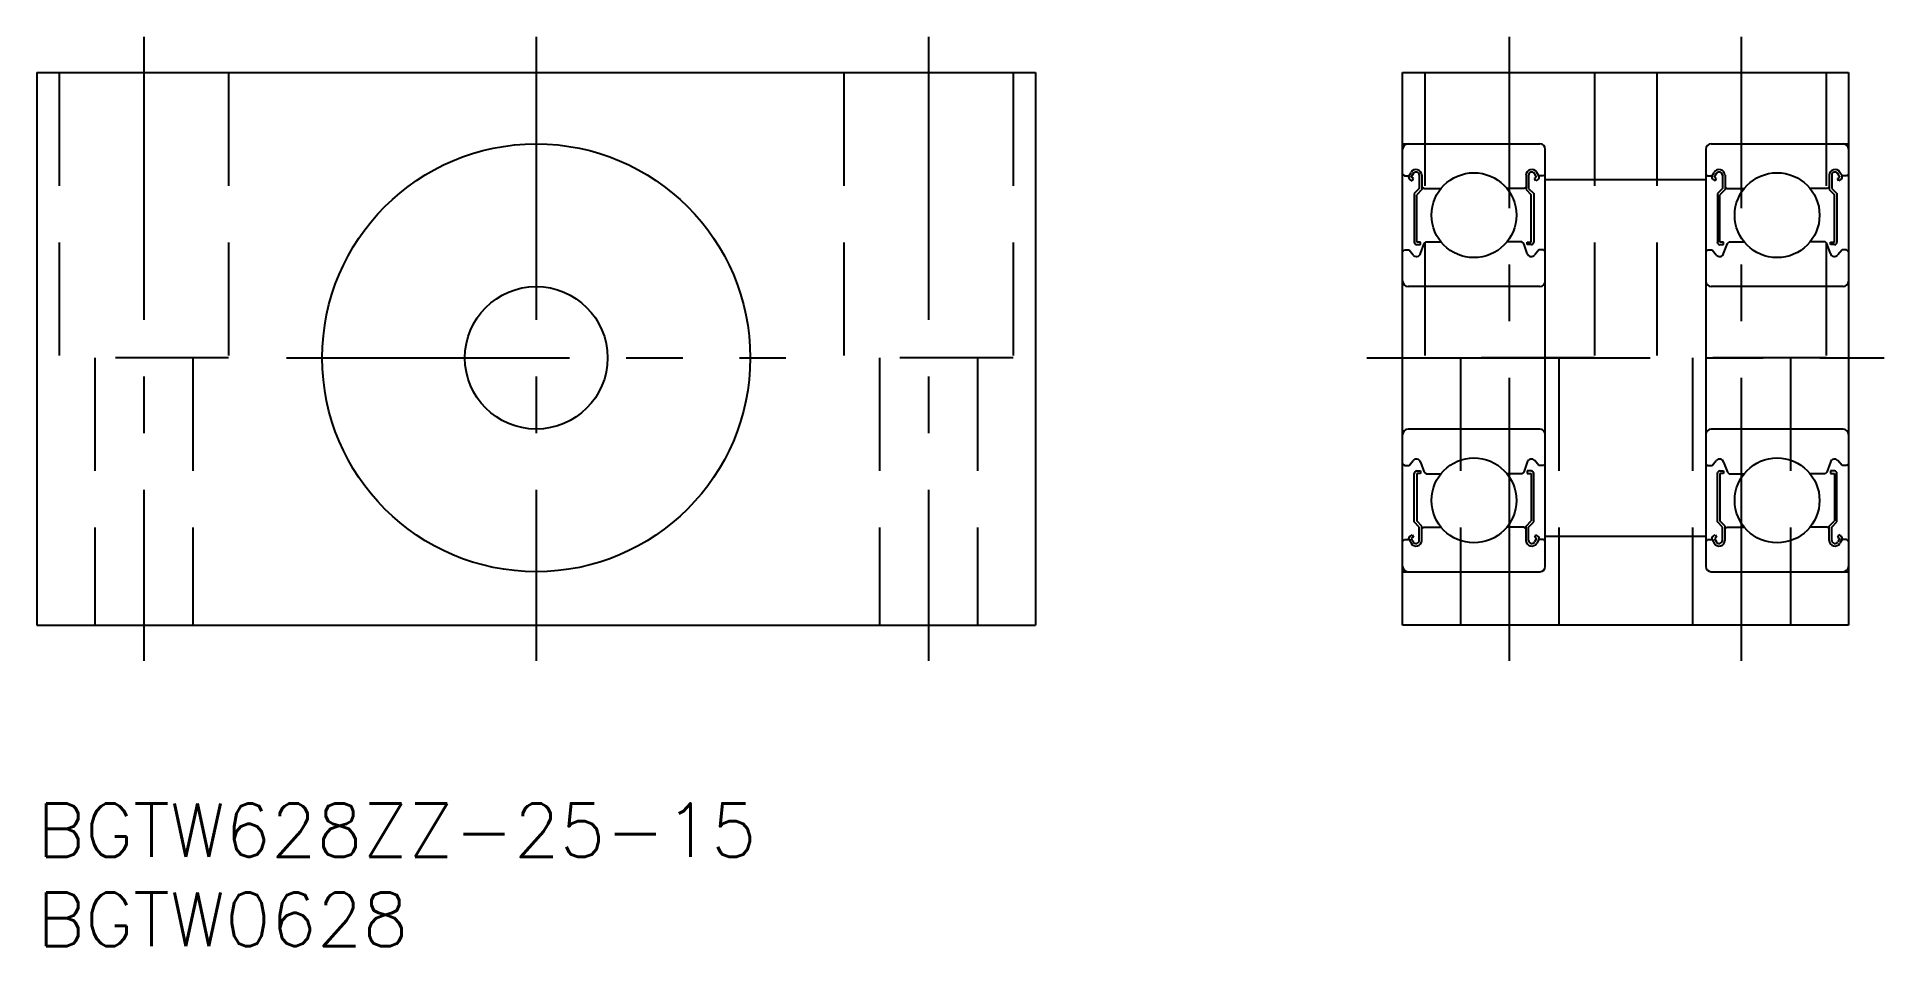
# Model space of a CAD drawing. Extents: x 0 to 104, y -8 to 43.
import ezdxf

# ---------------------------------------------------------------- set-up
doc = ezdxf.new("R2010")
doc.units = 0
doc.header["$LTSCALE"] = 0.5
doc.linetypes.add('CENTER', pattern=[50.8, 31.75, -6.35, 6.35, -6.35])
doc.linetypes.add('DASHED', pattern=[19.05, 12.7, -6.35])
for name, color, linetype in [('MSM_CENTER', 1, 'CENTER'), ('MSM_CONTINUOUS', 7, 'CONTINUOUS'), ('MSM_DASHED', 4, 'DASHED'), ('MSM_PART_NUMBER', 7, 'CONTINUOUS')]:
    doc.layers.add(name, color=color, linetype=linetype)
doc.styles.get("Standard").update_dxf_attribs({"font": 'txt.shx', "height": 3, "bigfont": 'bigfont.shx'})

# ---------------------------------------------------------------- blocks, each defined once
blk = doc.blocks.new('*U2')
at = {"layer": 'MSM_PART_NUMBER'}
blk.add_text('BGTW628ZZ-25-15', height=3, dxfattribs=at).set_placement((0, -3))
blk = doc.blocks.new('*U3')
at = {"layer": 'MSM_PART_NUMBER'}
blk.add_text('BGTW0628', height=3, dxfattribs=at).set_placement((0, -8))

msp = doc.modelspace()

# ---------------------------------------------------------------- linework, layer by layer
at = {"layer": 'MSM_CENTER'}
for p, q in [((6, 43), (6, 8)), ((28, 43), (28, 8)), ((50, 43), (50, 8)), ((82.59, 8), (82.59, 43)), ((95.59, 8), (95.59, 43)), ((14, 25), (42, 25)), ((74.59, 25), (103.59, 25))]:
    msp.add_line(p, q, dxfattribs=at)
at = {"layer": 'MSM_CONTINUOUS'}
for p, q in [((0, 41), (56, 41)), ((0, 41), (0, 10)), ((56, 41), (56, 10)), ((76.59, 10), (76.59, 41)), ((76.59, 41), (101.59, 41)), ((101.59, 41), (101.59, 10)), ((76.59, 37), (84.29, 37)), ((84.59, 13.3), (84.59, 36.7)), ((93.59, 36.7), (93.59, 13.3)), ((93.89, 37), (101.59, 37)), ((76.59, 35.3), (76.69, 35.2)), ((76.95, 35.2), (77.06, 35.4)), ((77.07, 35.13), (77.19, 35.33)), ((77.52, 35.24), (77.52, 34.5)), ((77.67, 35.24), (77.67, 34.44)), ((83.51, 35.24), (83.51, 34.44)), ((83.65, 35.24), (83.65, 34.5)), ((84.1, 35.13), (83.99, 35.33)), ((84.23, 35.2), (84.11, 35.4)), ((84.59, 35.3), (84.49, 35.2)), ((93.59, 35.3), (93.69, 35.2)), ((93.95, 35.2), (94.06, 35.4)), ((94.07, 35.13), (94.19, 35.33)), ((94.52, 35.24), (94.52, 34.5)), ((94.67, 35.24), (94.67, 34.44)), ((100.51, 35.24), (100.51, 34.44)), ((100.65, 35.24), (100.65, 34.5)), ((101.1, 35.13), (100.99, 35.33)), ((101.23, 35.2), (101.11, 35.4)), ((101.59, 35.3), (101.49, 35.2)), ((76.69, 35.2), (76.95, 35.2)), ((77, 35), (77.12, 34.93)), ((77.2, 35.06), (77.07, 35.13)), ((77.12, 34.93), (77.2, 35.06)), ((77.52, 34.5), (77.24, 34.21)), ((77.24, 34.21), (77.24, 31.49)), ((77.67, 34.44), (77.38, 34.15)), ((77.67, 34.6), (77.77, 34.5)), ((77.77, 34.5), (78.74, 34.5)), ((83.41, 34.5), (82.44, 34.5)), ((83.51, 34.6), (83.41, 34.5)), ((83.51, 34.44), (83.8, 34.15)), ((83.65, 34.5), (83.94, 34.21)), ((83.94, 34.21), (83.94, 31.49)), ((83.98, 35.06), (84.1, 35.13)), ((84.05, 34.93), (83.98, 35.06)), ((84.18, 35), (84.05, 34.93)), ((84.49, 35.2), (84.23, 35.2)), ((84.59, 35), (93.59, 35)), ((93.69, 35.2), (93.95, 35.2)), ((94, 35), (94.12, 34.93)), ((94.2, 35.06), (94.07, 35.13)), ((94.12, 34.93), (94.2, 35.06)), ((94.52, 34.5), (94.24, 34.21)), ((94.24, 34.21), (94.24, 31.49)), ((94.67, 34.44), (94.38, 34.15)), ((94.67, 34.6), (94.77, 34.5)), ((94.77, 34.5), (95.74, 34.5)), ((100.41, 34.5), (99.44, 34.5)), ((100.51, 34.6), (100.41, 34.5)), ((100.51, 34.44), (100.8, 34.15)), ((100.65, 34.5), (100.94, 34.21)), ((100.94, 34.21), (100.94, 31.49)), ((100.98, 35.06), (101.1, 35.13)), ((101.05, 34.93), (100.98, 35.06)), ((101.18, 35), (101.05, 34.93)), ((101.49, 35.2), (101.23, 35.2)), ((77.38, 31.49), (77.38, 34.15)), ((83.8, 31.49), (83.8, 34.15)), ((94.38, 31.49), (94.38, 34.15)), ((100.8, 31.49), (100.8, 34.15)), ((77.59, 31.49), (77.38, 31.49)), ((77.38, 31.35), (77.59, 31.35)), ((77.59, 31.35), (77.59, 31.49)), ((77.59, 30.85), (77.8, 31.41)), ((77.8, 31.41), (77.9, 31.5)), ((77.9, 31.5), (78.74, 31.5)), ((83.28, 31.5), (82.44, 31.5)), ((83.38, 31.41), (83.28, 31.5)), ((83.58, 30.85), (83.38, 31.41)), ((83.58, 31.35), (83.58, 31.49)), ((83.58, 31.49), (83.8, 31.49)), ((83.8, 31.35), (83.58, 31.35)), ((94.59, 31.49), (94.38, 31.49)), ((94.38, 31.35), (94.59, 31.35)), ((94.59, 31.35), (94.59, 31.49)), ((94.59, 30.85), (94.8, 31.41)), ((94.8, 31.41), (94.9, 31.5)), ((94.9, 31.5), (95.74, 31.5)), ((100.28, 31.5), (99.44, 31.5)), ((100.38, 31.41), (100.28, 31.5)), ((100.58, 30.85), (100.38, 31.41)), ((100.58, 31.35), (100.58, 31.49)), ((100.58, 31.49), (100.8, 31.49)), ((100.8, 31.35), (100.58, 31.35)), ((76.59, 30.95), (76.69, 31.05)), ((76.69, 31.05), (76.95, 31.05)), ((76.95, 31.05), (77.18, 30.77)), ((84.23, 31.05), (84, 30.77)), ((84.49, 31.05), (84.23, 31.05)), ((84.59, 30.95), (84.49, 31.05)), ((93.59, 30.95), (93.69, 31.05)), ((93.69, 31.05), (93.95, 31.05)), ((93.95, 31.05), (94.18, 30.77)), ((101.23, 31.05), (101, 30.77)), ((101.49, 31.05), (101.23, 31.05)), ((101.59, 30.95), (101.49, 31.05)), ((84.29, 29), (76.89, 29)), ((101.29, 29), (93.89, 29)), ((84.29, 21), (76.89, 21)), ((101.29, 21), (93.89, 21)), ((76.59, 19.05), (76.69, 18.95)), ((76.69, 18.95), (76.95, 18.95)), ((76.95, 18.95), (77.18, 19.23)), ((77.38, 18.65), (77.59, 18.65)), ((77.59, 19.15), (77.8, 18.59)), ((77.59, 18.65), (77.59, 18.51)), ((83.58, 19.15), (83.38, 18.59)), ((83.58, 18.65), (83.58, 18.51)), ((83.8, 18.65), (83.58, 18.65)), ((84.23, 18.95), (84, 19.23)), ((84.49, 18.95), (84.23, 18.95)), ((84.59, 19.05), (84.49, 18.95)), ((84.59, 19.15), (84.59, 19.15)), ((93.59, 19.05), (93.69, 18.95)), ((93.69, 18.95), (93.95, 18.95)), ((93.95, 18.95), (94.18, 19.23)), ((94.38, 18.65), (94.59, 18.65)), ((94.59, 19.15), (94.8, 18.59)), ((94.59, 18.65), (94.59, 18.51)), ((100.58, 19.15), (100.38, 18.59)), ((100.58, 18.65), (100.58, 18.51)), ((100.8, 18.65), (100.58, 18.65)), ((101.23, 18.95), (101, 19.23)), ((101.49, 18.95), (101.23, 18.95)), ((101.59, 19.05), (101.49, 18.95)), ((101.59, 19.15), (101.59, 19.15)), ((77.24, 15.79), (77.24, 18.51)), ((77.38, 18.51), (77.38, 15.85)), ((77.59, 18.51), (77.38, 18.51)), ((77.8, 18.59), (77.9, 18.5)), ((77.9, 18.5), (78.74, 18.5)), ((83.28, 18.5), (82.44, 18.5)), ((83.38, 18.59), (83.28, 18.5)), ((83.58, 18.51), (83.8, 18.51)), ((83.8, 18.51), (83.8, 15.85)), ((83.94, 15.79), (83.94, 18.51)), ((94.24, 15.79), (94.24, 18.51)), ((94.38, 18.51), (94.38, 15.85)), ((94.59, 18.51), (94.38, 18.51)), ((94.8, 18.59), (94.9, 18.5)), ((94.9, 18.5), (95.74, 18.5)), ((100.28, 18.5), (99.44, 18.5)), ((100.38, 18.59), (100.28, 18.5)), ((100.58, 18.51), (100.8, 18.51)), ((100.8, 18.51), (100.8, 15.85)), ((100.94, 15.79), (100.94, 18.51)), ((77.52, 15.5), (77.24, 15.79)), ((77.67, 15.56), (77.38, 15.85)), ((77.67, 14.76), (77.67, 15.56)), ((83.51, 15.56), (83.8, 15.85)), ((83.51, 14.76), (83.51, 15.56)), ((83.65, 15.5), (83.94, 15.79)), ((84.59, 16.23), (84.59, 16.23)), ((94.52, 15.5), (94.24, 15.79)), ((94.67, 15.56), (94.38, 15.85)), ((94.67, 14.76), (94.67, 15.56)), ((100.51, 15.56), (100.8, 15.85)), ((100.51, 14.76), (100.51, 15.56)), ((100.65, 15.5), (100.94, 15.79)), ((101.59, 16.23), (101.59, 16.23)), ((76.59, 14.7), (76.69, 14.8)), ((76.69, 14.8), (76.95, 14.8)), ((76.95, 14.8), (77.06, 14.6)), ((77, 15), (77.12, 15.07)), ((77.2, 14.94), (77.07, 14.87)), ((77.07, 14.87), (77.19, 14.67)), ((77.12, 15.07), (77.2, 14.94)), ((77.52, 14.76), (77.52, 15.5)), ((77.67, 15.4), (77.77, 15.5)), ((77.77, 15.5), (78.74, 15.5)), ((83.41, 15.5), (82.44, 15.5)), ((83.51, 15.4), (83.41, 15.5)), ((83.65, 14.76), (83.65, 15.5)), ((84.05, 15.07), (83.98, 14.94)), ((83.98, 14.94), (84.1, 14.87)), ((84.1, 14.87), (83.99, 14.67)), ((84.18, 15), (84.05, 15.07)), ((84.23, 14.8), (84.11, 14.6)), ((84.49, 14.8), (84.23, 14.8)), ((84.59, 14.7), (84.49, 14.8)), ((84.59, 15), (93.59, 15)), ((93.59, 14.7), (93.69, 14.8)), ((93.69, 14.8), (93.95, 14.8)), ((93.95, 14.8), (94.06, 14.6)), ((94, 15), (94.12, 15.07)), ((94.2, 14.94), (94.07, 14.87)), ((94.07, 14.87), (94.19, 14.67)), ((94.12, 15.07), (94.2, 14.94)), ((94.52, 14.76), (94.52, 15.5)), ((94.67, 15.4), (94.77, 15.5)), ((94.77, 15.5), (95.74, 15.5)), ((100.41, 15.5), (99.44, 15.5)), ((100.51, 15.4), (100.41, 15.5)), ((100.65, 14.76), (100.65, 15.5)), ((101.05, 15.07), (100.98, 14.94)), ((100.98, 14.94), (101.1, 14.87)), ((101.1, 14.87), (100.99, 14.67)), ((101.18, 15), (101.05, 15.07)), ((101.23, 14.8), (101.11, 14.6)), ((101.49, 14.8), (101.23, 14.8)), ((101.59, 14.7), (101.49, 14.8)), ((76.59, 13), (84.29, 13)), ((93.89, 13), (101.59, 13)), ((0, 10), (56, 10)), ((101.59, 10), (76.59, 10))]:
    msp.add_line(p, q, dxfattribs=at)
for centre, radius in [((28, 25), 12), ((80.59, 33), 2.38), ((97.59, 33), 2.38), ((28, 25), 4), ((80.59, 17), 2.38), ((97.59, 17), 2.38)]:
    msp.add_circle(centre, radius, dxfattribs=at)
for centre, radius, start, end in [((76.89, 36.7), 0.3, 90, 180), ((84.29, 36.7), 0.3, 0, 90), ((93.89, 36.7), 0.3, 90, 180), ((101.29, 36.7), 0.3, 0, 90), ((77.34, 35.24), 0.323, 0, 150.0014), ((77.34, 35.24), 0.179, 0, 150.0026), ((83.83, 35.24), 0.323, 29.9986, 180), ((83.83, 35.24), 0.179, 29.9974, 180), ((94.34, 35.24), 0.323, 0, 150.0014), ((94.34, 35.24), 0.179, 0, 150.0026), ((100.83, 35.24), 0.323, 29.9986, 180), ((100.83, 35.24), 0.179, 29.9974, 180), ((77.07, 35.13), 0.144, 149.9888, 240.0043), ((84.1, 35.13), 0.144, 299.9957, 30.0112), ((94.07, 35.13), 0.144, 149.9888, 240.0043), ((101.1, 35.13), 0.144, 299.9957, 30.0112), ((77.38, 31.49), 0.144, 180.0001, 270), ((83.8, 31.49), 0.144, 270, 359.9999), ((94.38, 31.49), 0.144, 180.0001, 270), ((100.8, 31.49), 0.144, 270, 359.9999), ((77.36, 30.92), 0.241, 220.0019, 343.1525), ((83.81, 30.92), 0.241, 196.8475, 319.9981), ((94.36, 30.92), 0.241, 220.0019, 343.1525), ((100.81, 30.92), 0.241, 196.8475, 319.9981), ((76.89, 29.3), 0.3, 180, 270), ((84.29, 29.3), 0.3, 270, 0), ((93.89, 29.3), 0.3, 180, 270), ((101.29, 29.3), 0.3, 270, 0), ((76.89, 20.7), 0.3, 90, 180), ((84.29, 20.7), 0.3, 0, 90), ((93.89, 20.7), 0.3, 90, 180), ((101.29, 20.7), 0.3, 0, 90), ((77.36, 19.08), 0.241, 16.8475, 139.9981), ((77.38, 18.51), 0.144, 90, 179.9999), ((83.81, 19.08), 0.241, 40.0019, 163.1525), ((83.8, 18.51), 0.144, 0.0001, 90), ((94.36, 19.08), 0.241, 16.8475, 139.9981), ((94.38, 18.51), 0.144, 90, 179.9999), ((100.81, 19.08), 0.241, 40.0019, 163.1525), ((100.8, 18.51), 0.144, 0.0001, 90), ((77.07, 14.87), 0.144, 119.9957, 210.0112), ((77.34, 14.76), 0.323, 209.9986, 0), ((77.34, 14.76), 0.179, 209.9974, 0), ((83.83, 14.76), 0.323, 180, 330.0014), ((83.83, 14.76), 0.179, 180, 330.0026), ((84.1, 14.87), 0.144, 329.9888, 60.0043), ((94.07, 14.87), 0.144, 119.9957, 210.0112), ((94.34, 14.76), 0.323, 209.9986, 0), ((94.34, 14.76), 0.179, 209.9974, 0), ((100.83, 14.76), 0.323, 180, 330.0014), ((100.83, 14.76), 0.179, 180, 330.0026), ((101.1, 14.87), 0.144, 329.9888, 60.0043), ((76.89, 13.3), 0.3, 180, 270), ((84.29, 13.3), 0.3, 270, 0), ((93.89, 13.3), 0.3, 180, 270), ((101.29, 13.3), 0.3, 270, 0)]:
    msp.add_arc(centre, radius, start, end, dxfattribs=at)
at = {"layer": 'MSM_DASHED'}
for p, q in [((1.25, 41), (1.25, 25)), ((10.75, 41), (10.75, 25)), ((45.25, 41), (45.25, 25)), ((54.75, 41), (54.75, 25)), ((77.84, 41), (77.84, 25)), ((87.34, 41), (87.34, 25)), ((90.84, 41), (90.84, 25)), ((100.34, 41), (100.34, 25)), ((10.75, 25), (1.25, 25)), ((3.25, 25), (3.25, 10)), ((8.75, 25), (8.75, 10)), ((54.75, 25), (45.25, 25)), ((47.25, 25), (47.25, 10)), ((52.75, 25), (52.75, 10)), ((87.34, 25), (77.84, 25)), ((79.84, 25), (79.84, 10)), ((85.34, 25), (85.34, 10)), ((100.34, 25), (90.84, 25)), ((92.84, 25), (92.84, 10)), ((98.34, 25), (98.34, 10))]:
    msp.add_line(p, q, dxfattribs=at)

# ---------------------------------------------------------------- block references
at = {"layer": 'MSM_CONTINUOUS'}
for name in ['*U2', '*U3']:
    msp.add_blockref(name, (0, 0), dxfattribs=at)

doc.saveas('drawing.dxf')
